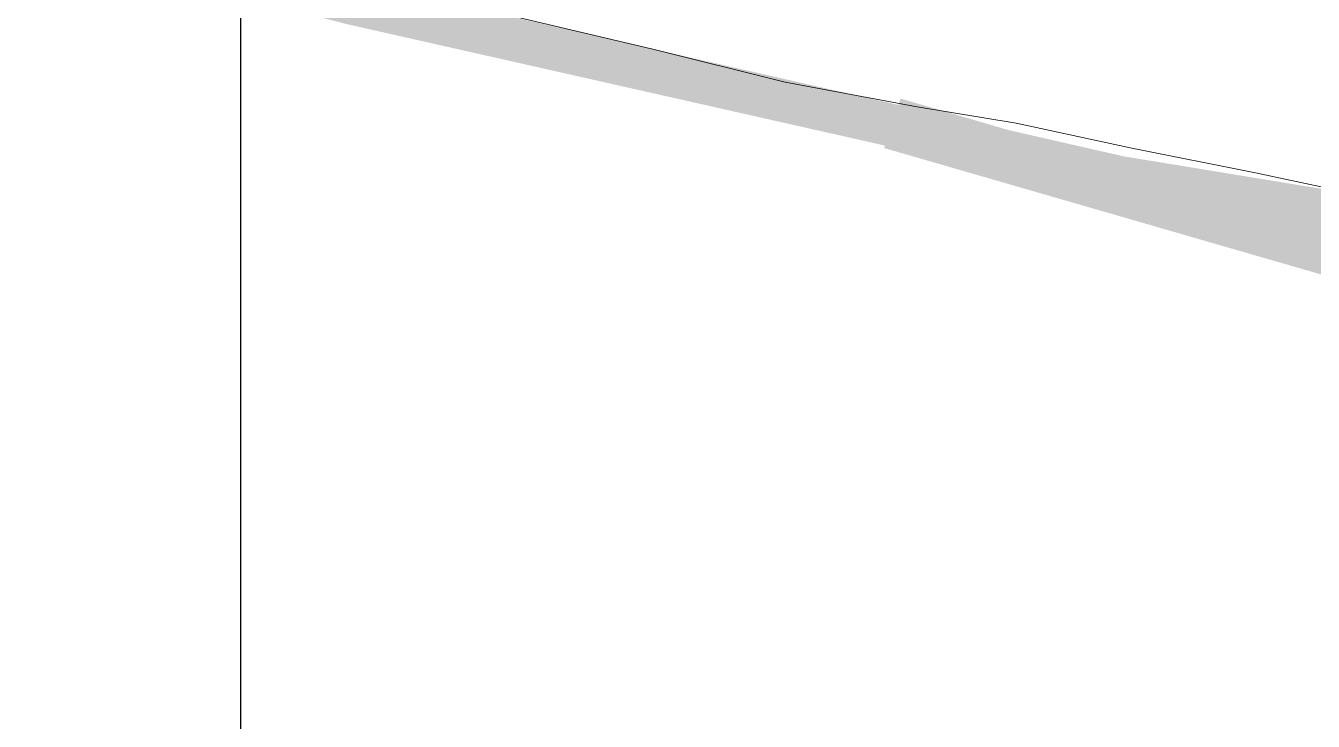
# Model space of a CAD drawing. Header units: millimetres. Extents: x -71336 to -35435, y -26189 to 22712.
# Drawn here: x -41042.2 to -41038.87, y -5457.1 to -5455.299 of the extents above; entities that cross this region are included whole.
import ezdxf
from ezdxf.enums import TextEntityAlignment as Align

# ---------------------------------------------------------------- set-up
doc = ezdxf.new("R2010")
doc.units = ezdxf.units.MM
doc.layers.add('SC - Equipment', color=7, linetype='Continuous', lineweight=13)
doc.layers.add('SC - Xlines', color=252, linetype='Continuous', plot=False)
doc.styles.get("Standard").update_dxf_attribs({"font": 'arial.ttf', "height": 35})

# ---------------------------------------------------------------- blocks, each defined once
blk = doc.blocks.new('BARCO CLICKSHARE BUTTON WITH TEXT - SCHEMATIC')
at = {"layer": 'SC - Equipment', "lineweight": 0, "transparency": 33554687}
blk.add_hatch(color=7, dxfattribs=at).paths.add_polyline_path([(-0.5338, -13.3003), (0.3202, -13.5351), (2.2843, -13.9834), (3.8427, -14.2396), (3.8214, -14.3677), (2.2629, -14.0902), (0.2775, -13.6418), (-0.5551, -13.4283)])
at = {"layer": 'SC - Equipment', "color": 7, "lineweight": 0, "transparency": 33554687}
blk.add_lwpolyline([(3.7787, -14.2182), (3.5011, -14.1755), (3.2023, -14.1329), (2.9247, -14.0902), (2.6258, -14.0261), (2.3056, -13.9621), (2.0067, -13.898), (1.7506, -13.8553), (1.409, -13.7913), (1.0674, -13.7059), (0.7045, -13.6205), (0.3202, -13.5137), (0.128, -13.471), (-0.2562, -13.3643)], dxfattribs=at)
blk.add_solid([(1.7078, -13.834), (4.1203, -14.5385), (1.6652, -13.9621), (4.0989, -14.6666)], dxfattribs=at)
at = {"ltscale": 5}
for tag, p in [('MAKE', (0, 10.9753)), ('MODEL', (0, 5.9753))]:
    blk.add_attdef(tag, text='', height=2.5, dxfattribs=at).set_placement(p, align=Align.MIDDLE_CENTER)
at = {"ltscale": 5, "flags": 1}
for tag, p in [('ROOM_TYPE', (45, -5)), ('LOCATION', (45, -10)), ('RACK_EQUIPMENT_(Y/N)', (45, -15)), ('IP_(Y/N)', (45, -30)), ('POE(WATT)', (45, -35)), ('AMP(@240V)', (45, -40)), ('WATT', (45, -45)), ('BTU/H', (45, -50)), ('WEIGHT(KG)', (45, -55)), ('TRANSFORMER_TAPS', (45, -60))]:
    blk.add_attdef(tag, p, '', height=2.5, dxfattribs=at)
for tag, p in [('DESCRIPTION', (56.9608, -23.892)), ('BRACKET', (53.1547, -63.4953))]:
    blk.add_attdef(tag, text='', height=2.5, dxfattribs=at).set_placement(p, align=Align.MIDDLE_CENTER)

msp = doc.modelspace()

# ---------------------------------------------------------------- linework, layer by layer
at = {"layer": 'SC - Xlines', "ltscale": 5}
msp.add_lwpolyline([(-41041.6451, -4973.253), (-41041.6451, -5649.4977)], dxfattribs=at)

# ---------------------------------------------------------------- block references
at = {"ltscale": 5}
msp.add_blockref('BARCO CLICKSHARE BUTTON WITH TEXT - SCHEMATIC', (-41041.6451, -5441.6538), dxfattribs=at)

doc.saveas('drawing.dxf')
